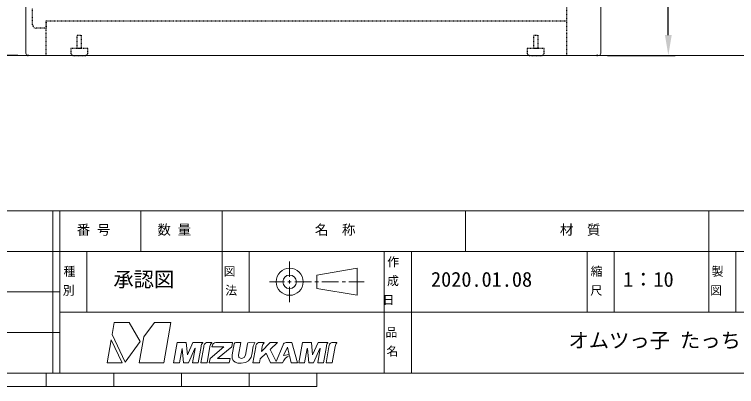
# Model space of a CAD drawing. Units: millimetres, scale not verified. Extents: x -203 to 203, y -143 to 143.
# Drawn here: x 5.3 to 112.1, y -140 to -85 of the extents above; entities that cross this region are included whole.
import ezdxf
from ezdxf.enums import TextEntityAlignment as Align

# ---------------------------------------------------------------- set-up
doc = ezdxf.new("R2010")
doc.units = ezdxf.units.MM
doc.header["$LTSCALE"] = 0.5
doc.header["$PDMODE"] = 32
doc.header["$PDSIZE"] = 0.1
doc.linetypes.add('USER1', pattern=[0.15748, 0.07874, -0.07874])
for name, color, linetype, lineweight in [('0-1_DIMENSION_LINES$02_DIMENSI', 7, 'Continuous', 25), ('0-3_DIMENSION_LINES$03_LINES', 7, 'Continuous', 18), ('0-4_DIMENSION_LINES$05_HIDE_LI', 7, 'USER1', 25), ('0-7_図面_FORMAT$03_TEXT', 7, 'Continuous', 18), ('0-8_図面_FORMAT$02_LOGO$01_MZ_LO', 7, 'Continuous', 18), ('0-A_図面_FORMAT$01_WAKU$OUT_LINE', 6, 'Continuous', 18), ('0-B_図面_FORMAT$01_WAKU$SUB_LINE', 7, 'Continuous', 18)]:
    doc.layers.add(name, color=color, linetype=linetype, lineweight=lineweight)
doc.layers.add('0-2_DEFPOINTS', color=7, linetype='Continuous')
doc.styles.add('ＭＳ ゴシック', font='')
doc.styles.get('ＭＳ ゴシック').set_extended_font_data('MS Gothic')

# ---------------------------------------------------------------- blocks, each defined once
blk = doc.blocks.new('D6')
at = {"layer": '0-1_DIMENSION_LINES$02_DIMENSI'}
for p, q in [((605.505, 301), (626, 301)), ((624, 121), (624, 295)), ((606, 115), (626, 115))]:
    blk.add_line(p, q, dxfattribs=at)
for points in [[(625, 295), (623, 295), (624, 301)], [(623, 121), (625, 121), (624, 115)]]:
    blk.add_solid(points, dxfattribs=at)
at = {"layer": '0-2_DEFPOINTS'}
for p in [(602.505, 301), (624, 301), (603, 115)]:
    blk.add_point(p, dxfattribs=at)
at = {"layer": '0-1_DIMENSION_LINES$02_DIMENSI', "style": 'ＭＳ ゴシック'}
blk.add_text('930', height=4.399, rotation=90, dxfattribs=at).set_placement((622, 199.429), align=Align.BOTTOM_LEFT)
blk = doc.blocks.new('D13')
at = {"layer": '0-1_DIMENSION_LINES$02_DIMENSI'}
for p, q in [((435.924, 261), (418, 261)), ((420, 121), (420, 255)), ((431.6, 115), (418, 115))]:
    blk.add_line(p, q, dxfattribs=at)
for points in [[(421, 255), (419, 255), (420, 261)], [(419, 121), (421, 121), (420, 115)]]:
    blk.add_solid(points, dxfattribs=at)
at = {"layer": '0-2_DEFPOINTS'}
for p in [(420, 261), (438.924, 261), (434.6, 115)]:
    blk.add_point(p, dxfattribs=at)
at = {"layer": '0-1_DIMENSION_LINES$02_DIMENSI', "style": 'ＭＳ ゴシック'}
blk.add_text('730', height=4.399, rotation=90, dxfattribs=at).set_placement((418, 179.429), align=Align.BOTTOM_LEFT)
blk = doc.blocks.new('_X39')
at = {"layer": '0-7_図面_FORMAT$03_TEXT', "style": 'ＭＳ ゴシック'}
for s, p in [('製', (636.801, 49.002)), ('図', (636.385, 43.38))]:
    blk.add_text(s, height=2.566, dxfattribs=at).set_placement(p, align=Align.BOTTOM_LEFT)
blk = doc.blocks.new('_X38')
at = {"layer": '0-7_図面_FORMAT$03_TEXT', "style": 'ＭＳ ゴシック'}
for s, p in [('縮', (601.025, 49.002)), ('尺', (600.952, 43.38))]:
    blk.add_text(s, height=2.566, dxfattribs=at).set_placement(p, align=Align.BOTTOM_LEFT)
blk = doc.blocks.new('_X37')
at = {"layer": '0-7_図面_FORMAT$03_TEXT', "style": 'ＭＳ ゴシック'}
for s, p in [('品', (540.35, 31.002)), ('名', (540.651, 25.38))]:
    blk.add_text(s, height=2.566, dxfattribs=at).set_placement(p, align=Align.BOTTOM_LEFT)
blk = doc.blocks.new('_X36')
at = {"layer": '0-7_図面_FORMAT$03_TEXT', "style": 'ＭＳ ゴシック'}
for s, p in [('種', (445.127, 49.002)), ('別', (444.903, 43.38))]:
    blk.add_text(s, height=2.566, dxfattribs=at).set_placement(p, align=Align.BOTTOM_LEFT)
blk = doc.blocks.new('_X35')
at = {"layer": '0-7_図面_FORMAT$03_TEXT', "style": 'ＭＳ ゴシック'}
for s, p in [('図', (492.487, 49.002)), ('法', (492.977, 43.38))]:
    blk.add_text(s, height=2.566, dxfattribs=at).set_placement(p, align=Align.BOTTOM_LEFT)
blk = doc.blocks.new('_X34')
at = {"layer": '0-7_図面_FORMAT$03_TEXT', "style": 'ＭＳ ゴシック'}
for s, p in [('作', (540.875, 51.813)), ('成', (540.801, 46.191)), ('日', (539.482, 40.568))]:
    blk.add_text(s, height=2.566, dxfattribs=at).set_placement(p, align=Align.BOTTOM_LEFT)

msp = doc.modelspace()

# ---------------------------------------------------------------- linework, layer by layer
at = {"layer": '0-3_DIMENSION_LINES$03_LINES'}
for p, q in [((92, -90.7), (92, 1.0135)), ((92, 0.4889), (92, -90.4889)), ((7, -23.2621), (7, -90.7)), ((-143, -91), (132, -91))]:
    msp.add_line(p, q, dxfattribs=at)
for centre, start, end in [((7.3, -90.7), 180, 270), ((91.7, -90.7), 270, 0)]:
    msp.add_arc(centre, 0.3, start, end, dxfattribs=at)
at = {"layer": '0-4_DIMENSION_LINES$05_HIDE_LI'}
for p, q in [((87, -91), (87, 0.4889)), ((16.1452, -90.7), (16.1452, -90)), ((83.6452, -90.7), (83.6452, -90)), ((13.9452, -91), (15.8452, -91)), ((81.4452, -91), (83.3452, -91))]:
    msp.add_line(p, q, dxfattribs=at)
for points in [[(8, -86.5), (8, -85.4349), (8, -84)], [(10, -86.2), (10, -85.9), (10, -87), (8.5, -87)], [(10, -91), (10, -85.9), (87, -85.9)], [(16.1452, -90), (13.6452, -90), (13.6452, -90.7)], [(83.6452, -90), (81.1452, -90), (81.1452, -90.7)]]:
    msp.add_lwpolyline(points, dxfattribs=at)
for points in [[(14.5952, -88), (15.1952, -88), (15.1952, -90), (14.5952, -90)], [(82.0952, -88), (82.6952, -88), (82.6952, -90), (82.0952, -90)]]:
    msp.add_lwpolyline(points, close=True, dxfattribs=at)
for centre, radius, start, end in [((8.5, -86.5), 0.5, 180, 270), ((13.9452, -90.7), 0.3, 180, 270), ((15.8452, -90.7), 0.3, 270, 0), ((81.4452, -90.7), 0.3, 180, 270), ((83.3452, -90.7), 0.3, 270, 0)]:
    msp.add_arc(centre, radius, start, end, dxfattribs=at)
at = {"layer": '0-7_図面_FORMAT$03_TEXT'}
for p, q in [((46, -123.75), (46, -121.5)), ((56, -122.5), (50, -123.5)), ((56, -126.5), (56, -122.5)), ((50, -123.5), (50, -125.5)), ((45.25, -124.5), (43, -124.5)), ((46.25, -124.5), (45.75, -124.5)), ((46, -124.75), (46, -124.25)), ((49.25, -124.5), (46.75, -124.5)), ((50.25, -124.5), (49.75, -124.5)), ((53.25, -124.5), (50.75, -124.5)), ((54.25, -124.5), (53.75, -124.5)), ((57, -124.5), (54.75, -124.5)), ((46, -127.5), (46, -125.25)), ((50, -125.5), (56, -126.5))]:
    msp.add_line(p, q, dxfattribs=at)
for radius in [2, 1]:
    msp.add_circle((46, -124.5), radius, dxfattribs=at)
at = {"layer": '0-8_図面_FORMAT$02_LOGO$01_MZ_LO'}
for p, q in [((37.5368, -133.5001), (35.0653, -133.5001)), ((46.3372, -133.5001), (45.4679, -133.5001)), ((40.3739, -135.4237), (40.3965, -135.3012)), ((40.3965, -135.3012), (40.3965, -135.3012)), ((40.2333, -135.7779), (40.2903, -135.6677))]:
    msp.add_line(p, q, dxfattribs=at)
for points in [[(23.9185, -133.3532), (22.2811, -130.5), (20.052, -130.5), (19.7334, -132.3069), (21.6797, -136.412)], [(28.4519, -130.5), (26.0068, -130.5), (24.423, -132.6639), (23.7466, -136.5), (27.394, -136.5)], [(18.994, -136.5), (21.2213, -136.5), (19.5978, -133.0758)], [(45.1097, -135.4167), (45.6797, -134.1656), (45.9339, -135.2805)]]:
    msp.add_lwpolyline(points, close=True, dxfattribs=at)
for points in [[(33.1643, -133.5221), (33.1564, -133.5001), (31.6973, -133.5001), (30.8813, -135.3254), (30.7128, -133.5001), (29.3797, -133.5001), (28.8508, -136.5), (29.7077, -136.5), (30.085, -134.3718), (30.1212, -134.3718), (30.3134, -136.5), (31.0307, -136.5), (31.9772, -134.3718)], [(32.0194, -134.3718), (31.6421, -136.5), (32.493, -136.5), (32.9191, -134.0808)], [(33.2994, -134.1367), (32.8831, -136.5), (33.7988, -136.5), (34.2223, -134.0946)], [(34.4907, -133.528), (34.4785, -133.5001), (33.7311, -133.5001)], [(34.5924, -133.8998), (34.52, -134.1359), (36.248, -134.138), (34.2351, -135.8723), (34.125, -136.5), (37.0697, -136.5), (37.1838, -135.8537), (35.3578, -135.8512), (37.4305, -134.0987), (37.5368, -133.5001)], [(37.8062, -133.6918), (37.5241, -135.2886), (37.5207, -135.7942), (37.6572, -136.1388), (37.9298, -136.3967), (38.3411, -136.5181), (38.8134, -136.5486), (39.4797, -136.4487), (39.8948, -136.201), (40.2275, -135.7892)], [(39.7553, -133.6956), (39.4664, -135.331), (39.2624, -135.7153), (38.8631, -135.8509), (38.5099, -135.7132), (38.4414, -135.331), (38.7636, -133.5001), (38.0482, -133.5001)], [(40.8635, -133.5423), (40.8489, -133.5001), (40.7137, -133.5065), (40.0021, -133.5001)], [(40.3988, -135.2886), (40.6262, -134.0012), (40.8635, -133.5423)], [(40.9871, -134.1367), (40.5715, -136.5), (41.5368, -136.5), (41.5384, -136.5), (41.5439, -136.5), (41.6443, -135.9188), (42.5284, -135.0795), (43.1843, -136.5), (44.9459, -136.5)], [(42.2217, -133.528), (42.2092, -133.5001), (41.4125, -133.5001)], [(45.0487, -133.8322), (43.9945, -136.289), (43.107, -134.5303), (44.1923, -133.5001), (43.1434, -133.5001), (41.8365, -134.8052), (41.959, -134.0946)], [(45.9654, -135.4039), (46.2447, -136.5), (47.188, -136.5), (46.3372, -133.5001)], [(51.6741, -133.5221), (51.6663, -133.5001), (50.2071, -133.5001), (49.3912, -135.3254), (49.2227, -133.5001), (47.8896, -133.5001), (47.3606, -136.5), (48.2176, -136.5), (48.5948, -134.3718), (48.631, -134.3718), (48.8233, -136.5), (49.5406, -136.5), (50.4871, -134.3718)], [(50.5292, -134.3718), (50.152, -136.5), (51.0029, -136.5), (51.429, -134.0808)], [(51.8093, -134.1367), (51.3929, -136.5), (52.3087, -136.5), (52.7322, -134.0946)], [(53.0005, -133.528), (52.9883, -133.5001), (52.241, -133.5001)]]:
    msp.add_lwpolyline(points, dxfattribs=at)
for centre, radius, start, end in [((31.9983, -134.363), 0.0228, 337.38667, 202.61333), ((33.7742, -134.1229), 0.8561, 135.436, 177.18162), ((33.898, -134.0779), 0.6015, 106.10853, 185.61083), ((35.2047, -134.2131), 0.9895, 136.18472, 173.12017), ((35.0741, -133.9901), 0.4901, 91.03463, 169.38909), ((38.0431, -133.7422), 0.2422, 88.80192, 167.99496), ((39.9968, -133.7469), 0.2469, 88.77298, 167.99431), ((41.5809, -134.073), 0.5972, 106.38228, 186.12371), ((42.933, -134.202), 0.9799, 136.54508, 173.70767), ((45.4594, -133.9198), 0.4199, 88.83548, 167.9571), ((50.5082, -134.363), 0.0228, 337.38667, 202.61333), ((52.2841, -134.1229), 0.8561, 135.436, 177.18162), ((52.4079, -134.0779), 0.6015, 106.10853, 185.61083), ((53.7145, -134.2131), 0.9895, 136.18472, 173.12017), ((39.5102, -135.2642), 0.8783, 332.65034, 349.54143), ((38.5515, -134.9606), 1.8762, 349.54143, 349.93236), ((46.8386, -137.2383), 2.0316, 115.4544, 158.69079), ((38.9196, -135.0984), 1.4791, 332.15939, 332.65034)]:
    msp.add_arc(centre, radius, start, end, dxfattribs=at)
at = {"layer": '0-A_図面_FORMAT$01_WAKU$OUT_LINE'}
for p, q in [((198, -114), (-198, -114)), ((11, -114), (11, -138)), ((12, -114), (12, -138)), ((198, -120), (-78, -120)), ((-198, -138), (198, -138)), ((10, -140), (10, -138)), ((20, -140), (20, -138)), ((30, -140), (30, -138)), ((40, -140), (40, -138)), ((50, -140), (50, -138)), ((-50, -140), (50, -140))]:
    msp.add_line(p, q, dxfattribs=at)
at = {"layer": '0-B_図面_FORMAT$01_WAKU$SUB_LINE'}
for p, q in [((24, -114), (24, -120)), ((36, -129), (36, -114)), ((72, -114), (72, -120)), ((108, -129), (108, -114)), ((16, -129), (16, -120)), ((40, -120), (40, -129)), ((60, -138), (60, -120)), ((64, -138), (64, -120)), ((90, -129), (90, -120)), ((94, -129), (94, -120)), ((112, -129), (112, -120)), ((12, -126), (-78, -126)), ((12, -129), (144, -129)), ((12, -132), (-78, -132))]:
    msp.add_line(p, q, dxfattribs=at)

# ---------------------------------------------------------------- block references
at = {"layer": '0-1_DIMENSION_LINES$02_DIMENSI', "xscale": 0.5, "yscale": 0.5}
for name in ['D6', 'D13']:
    msp.add_blockref(name, (-210, -148.5), dxfattribs=at)
at = {"layer": '0-7_図面_FORMAT$03_TEXT', "xscale": 0.5, "yscale": 0.5}
for name in ['_X34', '_X36', '_X35', '_X38', '_X39', '_X37']:
    msp.add_blockref(name, (-210, -148.5), dxfattribs=at)

# ---------------------------------------------------------------- texts
at = {"layer": '0-7_図面_FORMAT$03_TEXT', "style": 'ＭＳ ゴシック'}
for s, height, p in [('番 号', 1.466, (14.5112, -117.9799)), ('数 量', 1.466, (26.4452, -117.9799)), ('名\u3000称', 1.466, (49.7337, -117.9799)), ('材\u3000質', 1.466, (85.975, -117.9799)), ('承認図', 2.199, (19.9406, -125.9023)), ('2020.01.08', 2.199, (66.9047, -125.8936)), ('1：10', 2.199, (95.3078, -125.9023)), ('オムツっ子 たっち', 2.199, (87.2396, -134.9198))]:
    msp.add_text(s, height=height, dxfattribs=at).set_placement(p, align=Align.BOTTOM_LEFT)

doc.saveas('drawing.dxf')
